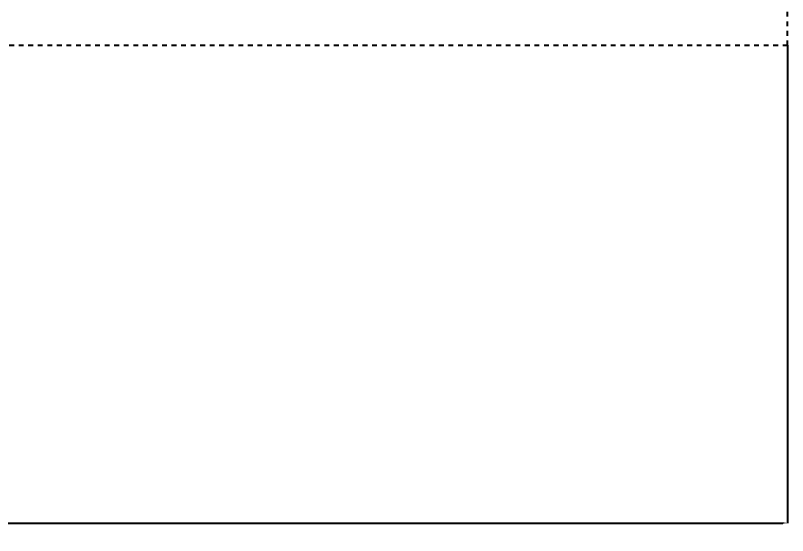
# Model space of a CAD drawing. Header units: millimetres. Extents: x -1 to 276, y -26 to 224.
# Drawn here: x 118.33 to 158.75, y -25.66 to 1.56 of the extents above; entities that cross this region are included whole.
import ezdxf

# ---------------------------------------------------------------- set-up
doc = ezdxf.new("R2010")
doc.units = ezdxf.units.MM
doc.linetypes.add('DASHED', pattern=[0.5, 0.25, -0.25])
doc.layers.add('DIMS', color=3, linetype='Continuous')
doc.layers.add('WAFER', color=1, linetype='DASHED')
doc.dimstyles.new('EZ_DIM', dxfattribs={"dimtxt": 2.5, "dimasz": 2.5, "dimexe": 1.25, "dimexo": 0.625, "dimtad": 1, "dimdec": 4, "dimzin": 0, "dimcen": 2.5, "dimazin": 3, "dimtfac": 1, "dimtmove": 0, "dimatfit": 3})

# ---------------------------------------------------------------- blocks, each defined once
blk = doc.blocks.new('_CLOSEDFILLED')
at = {"color": 0, "linetype": 'BYBLOCK'}
blk.add_solid([(-1, 0.16), (0, 0), (-1, -0.16)], dxfattribs=at)
blk = doc.blocks.new('*D1')
for p, q in [((0, 0), (0, -25)), ((158.75, 0), (158.75, -25)), ((0.25, -25), (75.375, -25)), ((83.375, -25), (158.5, -25))]:
    blk.add_line(p, q)
at = {"layer": 'Defpoints'}
for p in [(0, 0), (158.75, 0), (0, -25)]:
    blk.add_point(p, dxfattribs=at)
at = {"layer": 'DIMS', "xscale": 0.25, "yscale": 0.25, "rotation": 180}
blk.add_blockref('_CLOSEDFILLED', (0, -25), dxfattribs=at)
at = {"layer": 'DIMS', "xscale": 0.25, "yscale": 0.25}
blk.add_blockref('_CLOSEDFILLED', (158.75, -25), dxfattribs=at)
at = {"layer": 'DIMS', "insert": (79.375, -25), "char_height": 1, "attachment_point": 5}
blk.add_mtext('158,7500', dxfattribs=at)

msp = doc.modelspace()

# ---------------------------------------------------------------- linework, layer by layer
at = {"layer": 'WAFER'}
msp.add_lwpolyline([(0, 0), (158.75, 0), (158.75, 158.75), (0, 158.75), (0, 0)], dxfattribs=at)

# ---------------------------------------------------------------- dimensions: what is measured, and where the dimension line sits
at = {"layer": 'DIMS'}
dim = msp.add_linear_dim(base=(0, -25), p1=(0, 0), p2=(158.75, 0), dimstyle='EZ_DIM', dxfattribs=at)
dim.commit()
dim.dimension.update_dxf_attribs({"geometry": '*D1', "text_midpoint": (79.375, -25)})

doc.saveas('drawing.dxf')
